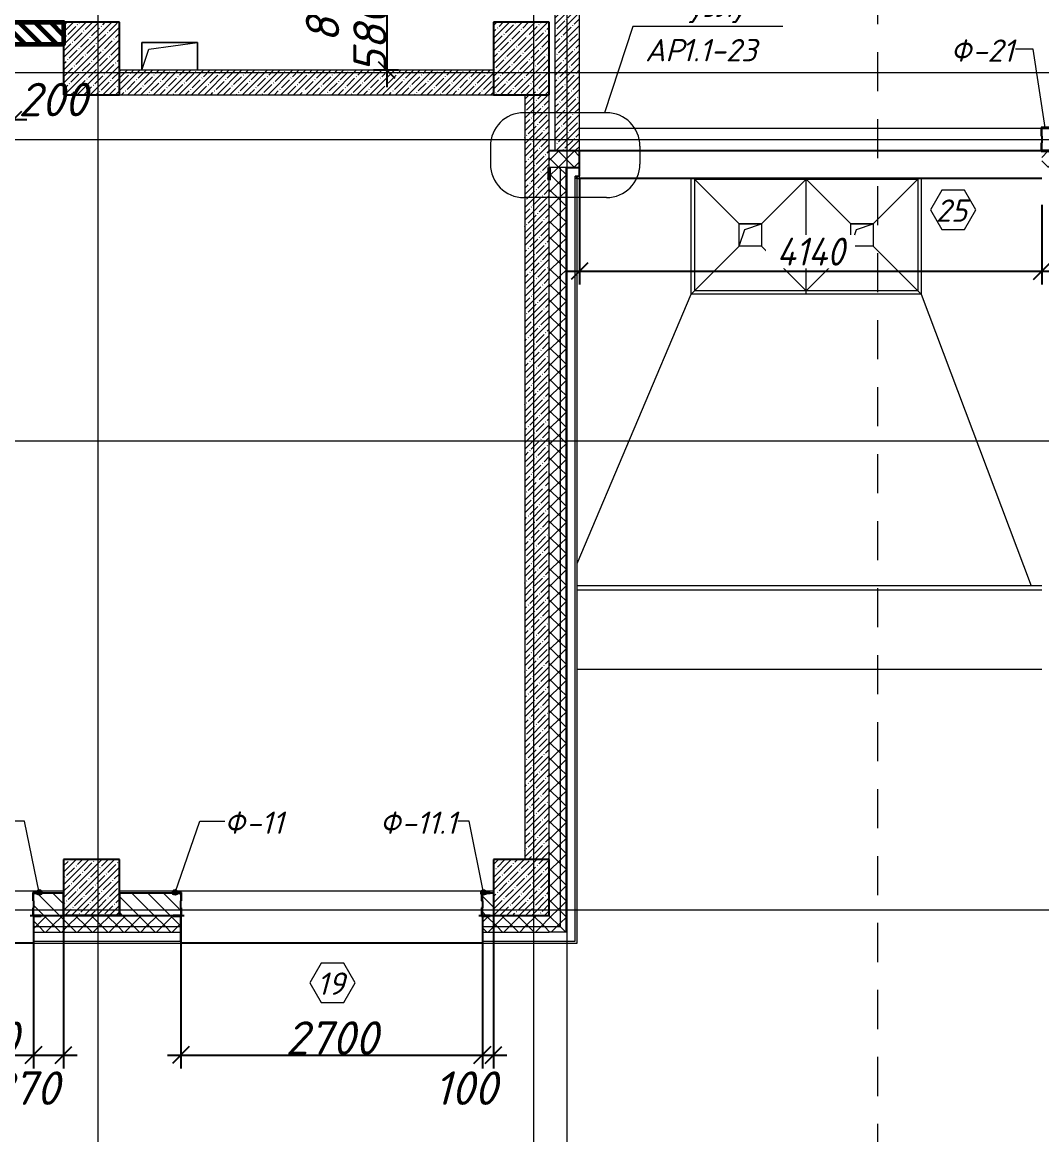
# Model space of a CAD drawing. Header units: millimetres. Extents: x 12986 to 523328, y -9759 to 30092.
# Drawn here: x 319076 to 328207, y -1181 to 8784 of the extents above; entities that cross this region are included whole.
import ezdxf

# ---------------------------------------------------------------- set-up
doc = ezdxf.new("R2010")
doc.units = ezdxf.units.MM
doc.linetypes.add('01 Штриховая _4 мм_', pattern=[600, 350, -250])
for name, color, linetype, lineweight in [('5) Блок ячеистый', 160, 'Continuous', 60), ('A-ANNO-DIMS', 7, 'Continuous', 9), ('A-DETL', 7, 'Continuous', 9), ('A-DETL-1', 7, 'Continuous', 50), ('A-DETL-2', 7, 'Continuous', 5), ('A-DOOR-IDEN', 7, 'Continuous', 9), ('A-FLOR', 7, 'Continuous', 9), ('A-GENM', 7, 'Continuous', 9), ('A-GENM-1', 7, 'Continuous', 25), ('A-GENM-IDEN', 7, 'Continuous', 9), ('A-GLAZ-IDEN', 7, 'Continuous', 9), ('A-ROOF', 7, 'Continuous', 9), ('A-WALL', 7, 'Continuous', 5), ('A-WALL-1', 7, 'Continuous', 25), ('A-WALL-FNSH-1', 7, 'Continuous', 9), ('A-WALL-FNSH-2', 7, 'Continuous', 5), ('A-WALL-PATT-1', 7, 'Continuous', 5), ('G-ANNO-SYMB-1', 7, '01 Штриховая _4 мм_', 9), ('G-ANNO-TEXT', 7, 'Continuous', 9), ('I-WALL', 7, 'Continuous', 5), ('S-COLS', 7, 'Continuous', 9), ('S-COLS-1', 7, 'Continuous', 5), ('S-COLS-2', 7, 'Continuous', 25), ('Оси-1', 7, 'Continuous', 20)]:
    doc.layers.add(name, color=color, linetype=linetype, lineweight=lineweight)
for name, color, linetype, lineweight, true_color in [('A-DETL-GENF-2', 7, 'Continuous', 5, 0xce0000), ('A-WALL-3', 7, 'Continuous', 5, 0x000000), ('A-WALL-4', 7, 'Continuous', 25, 0x000000), ('A-WALL-PATT-2', 7, 'Continuous', 5, 0xce0000)]:
    doc.layers.add(name, color=color, linetype=linetype, lineweight=lineweight, true_color=true_color)
doc.styles.add('ISOCPEUR_I_1', font='isocpeui.ttf', dxfattribs={"width": 0.9, "height": 250})
doc.styles.add('ISOCPEUR_I_2', font='isocpeui.ttf', dxfattribs={"height": 300})
doc.dimstyles.new('ISO-2_0_0_9К_СРЕДНИЙ', dxfattribs={"dimscale": 304.8, "dimtxt": 199.196235, "dimasz": 0.492126, "dimexe": 0.393701, "dimexo": 0, "dimgap": 0, "dimtad": 1, "dimdec": 0, "dimzin": 0, "dimdsep": 46, "dimtxsty": 'ISOCPEUR_I_2', "dimblk1": 'OBLIQUE', "dimblk2": 'OBLIQUE', "dimsah": 1, "dimcen": 0.09, "dimdle": 0.393701, "dimazin": 0, "dimtfac": 1, "dimtdec": 4, "dimtix": 1, "dimtmove": 2, "dimatfit": 3, "dimfxl": 1, "dimtvp": 1, "dimtolj": 1, "dimtzin": 0, "dimarcsym": 2})
doc.dimstyles.new('ISO-2_0_0_9К_СРЕДНИЙ_2', dxfattribs={"dimscale": 304.8, "dimtxt": 199.196235, "dimasz": 0.492126, "dimexe": 0.393701, "dimexo": 0, "dimgap": 0, "dimtad": 1, "dimdec": 0, "dimzin": 0, "dimdsep": 46, "dimtxsty": 'ISOCPEUR_I_2', "dimblk1": 'OBLIQUE', "dimblk2": 'OBLIQUE', "dimsah": 1, "dimcen": 0.09, "dimdle": 0.393701, "dimazin": 0, "dimtfac": 1, "dimtdec": 4, "dimtix": 1, "dimtmove": 0, "dimatfit": 3, "dimfxl": 1, "dimtvp": 1, "dimtolj": 1, "dimtzin": 0, "dimarcsym": 2})
doc.dimstyles.new('ISO-2_5_0_9К_БОЛЬШОЙ__с_подложкой_', dxfattribs={"dimscale": 304.8, "dimtxt": 248.995294, "dimasz": 0.492126, "dimexe": 0.393701, "dimexo": 0, "dimgap": 0.164042, "dimtad": 1, "dimdec": 0, "dimzin": 0, "dimdsep": 46, "dimtxsty": 'ISOCPEUR_I_1', "dimblk1": 'OBLIQUE', "dimblk2": 'OBLIQUE', "dimsah": 1, "dimcen": 0.09, "dimdle": 0.393701, "dimazin": 0, "dimtfac": 1, "dimtdec": 4, "dimtix": 1, "dimtmove": 0, "dimatfit": 3, "dimfxl": 1, "dimtvp": 1, "dimtfill": 1, "dimtolj": 1, "dimtzin": 0, "dimarcsym": 2})
pattern_1 = [(45, (239096.85, -2765.93), (-57.02463, 57.02463), []), (45, (239153.876, -2765.93), (-57.02463, 57.02463), [100.806, -20.161, 3.353, -16.808])]
pattern_2 = [(45, (239096.85, -2765.93), (-70.71068, 70.71068), []), (135, (239096.85, -2765.93), (-70.71068, -70.71068), [])]
pattern_3 = [(135, (239096.85, -2765.93), (-70.71068, -70.71068), [])]

# ---------------------------------------------------------------- blocks, each defined once
blk = doc.blocks.new('парапет9 - парапет-22867712-АР1_1_Кладочный план 2 этажа')
at = {"layer": 'A-GENM'}
for p, q in [((89110, 8001.9), (84950, 8001.9)), ((89110, 7963.9), (84950, 7963.9)), ((84950, 7255.4), (89110, 7255.4))]:
    blk.add_line(p, q, dxfattribs=at)
blk = doc.blocks.new('Колонна_Несущая_Прямоугольное сечение - 650х500-V43-АР1_1_Кладочный план 2 этажа')
at = {"layer": 'S-COLS-1'}
h = blk.add_hatch(dxfattribs=at)
h.set_pattern_fill('FP_59', color=256, style=0, pattern_type=2)
h.set_pattern_definition([(135, (11225, -80600), (-57.02463, -57.02463), []), (135, (11225, -80542.975), (-57.02463, -57.02463), [100.806, -20.161, 3.353, -16.808])])
h.paths.add_polyline_path([(325, -250), (325, 250), (-325, 250), (-325, -250)], flags=0)
at = {"layer": 'S-COLS-2'}
for p, q in [((325, 250), (-325, 250)), ((-325, 250), (-325, -250)), ((325, -250), (325, 250)), ((-325, -250), (325, -250))]:
    blk.add_line(p, q, dxfattribs=at)
blk = doc.blocks.new('Колонна_Несущая_Прямоугольное сечение - 650х500-V44-АР1_1_Кладочный план 2 этажа')
at = {"layer": 'S-COLS-1'}
h = blk.add_hatch(dxfattribs=at)
h.set_pattern_fill('FP_60', color=256, style=0, pattern_type=2)
h.set_pattern_definition([(135, (11225, -84450), (-57.02463, -57.02463), []), (135, (11225, -84392.975), (-57.02463, -57.02463), [100.806, -20.161, 3.353, -16.808])])
h.paths.add_polyline_path([(325, -250), (325, 250), (-325, 250), (-325, -250)], flags=0)
at = {"layer": 'S-COLS-2'}
for p, q in [((325, 250), (-325, 250)), ((-325, 250), (-325, -250)), ((325, -250), (325, 250)), ((-325, -250), (325, -250))]:
    blk.add_line(p, q, dxfattribs=at)
blk = doc.blocks.new('Колонна_Несущая_Прямоугольное сечение - 500х500-V45-АР1_1_Кладочный план 2 этажа')
at = {"layer": 'S-COLS-1'}
h = blk.add_hatch(dxfattribs=at)
h.set_pattern_fill('FP_61', color=256, style=0, pattern_type=2)
h.set_pattern_definition([(45, (-84450, -3800), (-57.02463, 57.02463), []), (45, (-84392.975, -3800), (-57.02463, 57.02463), [100.806, -20.161, 3.353, -16.808])])
h.paths.add_polyline_path([(-250, -250), (250, -250), (250, 250), (-250, 250)], flags=0)
at = {"layer": 'S-COLS-2'}
for p, q in [((250, 250), (-250, 250)), ((-250, 250), (-250, -250)), ((250, -250), (250, 250)), ((-250, -250), (250, -250))]:
    blk.add_line(p, q, dxfattribs=at)
blk = doc.blocks.new('AR_Отверстие прямоугольное _в плите_ - AR_Отверстие прямоугольное _в плите_-V71-АР1_1_Кладочный план 2 этажа')
at = {"layer": 'A-GENM'}
for p, q in [((250, 125), (-250, 125)), ((-250, 125), (-250, -125)), ((-187.5, 62.5), (250, 125)), ((250, -125), (250, 125)), ((-250, -125), (-187.5, 62.5))]:
    blk.add_line(p, q, dxfattribs=at)
blk = doc.blocks.new('Фахверк_СКБ_Уголок - Ф-11_200х2500 h-28441216-АР1_1_Кладочный план 2 этажа')
at = {"layer": 'A-GENM-1'}
for p, q in [((200, 156), (125, 156)), ((125, 156), (125, 81)), ((131, 81), (131, 150)), ((131, 150), (200, 150)), ((200, 150), (200, 156)), ((125, 81), (131, 81)), ((131, 19), (125, 19)), ((125, 19), (125, -56)), ((131, -50), (131, 19)), ((125, -56), (200, -56)), ((200, -50), (131, -50)), ((200, -56), (200, -50))]:
    blk.add_line(p, q, dxfattribs=at)
blk = doc.blocks.new('Фахверк_СКБ_Уголок - Ф-11_1_200х2500h_крепления в одну сторону-28441424-АР1_1_Кладочный план 2 этажа')
at = {"layer": 'A-GENM-1'}
for p, q in [((200, 156), (125, 156)), ((125, 156), (125, 81)), ((131, 81), (131, 150)), ((131, 150), (200, 150)), ((200, 150), (200, 156)), ((125, 81), (131, 81)), ((131, 19), (125, 19)), ((125, 19), (125, -56)), ((131, -50), (131, 19)), ((125, -56), (200, -56)), ((200, -50), (131, -50)), ((200, -56), (200, -50))]:
    blk.add_line(p, q, dxfattribs=at)
blk = doc.blocks.new('Фахверк_СКБ_Уголок - Ф-21_200х3430 h-30788796-АР1_1_Кладочный план 2 этажа')
at = {"layer": 'A-GENM-1'}
for p, q in [((200, 156), (125, 156)), ((125, 156), (125, 81)), ((131, 81), (131, 150)), ((131, 150), (200, 150)), ((200, 150), (200, 156)), ((125, 81), (131, 81)), ((131, 19), (125, 19)), ((125, 19), (125, -56)), ((131, -50), (131, 19)), ((125, -56), (200, -56)), ((200, -50), (131, -50)), ((200, -56), (200, -50))]:
    blk.add_line(p, q, dxfattribs=at)
blk = doc.blocks.new('AR_Отверстие прямоугольное _в плите_ - AR_Отверстие прямоугольное _в плите_-V81-АР1_1_Кладочный план 2 этажа')
at = {"layer": 'A-GENM'}
for p, q in [((100, 100), (-100, 100)), ((-50, 50), (100, 100)), ((-100, -99.9), (-50, 50))]:
    blk.add_line(p, q, dxfattribs=at)
blk = doc.blocks.new('_Oblique')
at = {"color": 0, "linetype": 'ByBlock', "lineweight": -2}
blk.add_line((-0.5, -0.5), (0.5, 0.5), dxfattribs=at)
blk = doc.blocks.new('*D2339')
at = {"layer": 'A-ANNO-DIMS', "color": 0, "lineweight": -2, "transparency": 16777216}
for p, q in [((318276.9, 784.1), (318276.9, -586.4)), ((319176.9, 784.1), (319176.9, -586.4)), ((318156.9, -466.4), (319296.9, -466.4))]:
    blk.add_line(p, q, dxfattribs=at)
at = {"layer": 'Defpoints', "color": 0, "transparency": 16777216}
for p in [(318276.9, 784.1), (319176.9, 784.1), (319176.9, -466.4)]:
    blk.add_point(p, dxfattribs=at)
at = {"layer": 'A-ANNO-DIMS', "color": 0, "lineweight": -2, "transparency": 16777216, "xscale": 150, "yscale": 150, "zscale": 150, "rotation": 180}
blk.add_blockref('_Oblique', (318276.9, -466.4), dxfattribs=at)
at = {"layer": 'A-ANNO-DIMS', "color": 0, "lineweight": -2, "transparency": 16777216, "xscale": 150, "yscale": 150, "zscale": 150}
blk.add_blockref('_Oblique', (319176.9, -466.4), dxfattribs=at)
at = {"layer": 'A-ANNO-DIMS', "color": 0, "transparency": 16777216, "insert": (318726.9, -316.4), "char_height": 300, "width": 455.087, "attachment_point": 5, "style": 'ISOCPEUR_I_2'}
blk.add_mtext('\\A1;900', dxfattribs=at)
blk = doc.blocks.new('*D2340')
at = {"layer": 'A-ANNO-DIMS', "color": 0, "lineweight": -2, "transparency": 16777216}
for p, q in [((319176.9, 784.1), (319176.9, -586.4)), ((319446.9, 784.1), (319446.9, -586.4)), ((319056.9, -466.4), (319566.9, -466.4))]:
    blk.add_line(p, q, dxfattribs=at)
at = {"layer": 'Defpoints', "color": 0, "transparency": 16777216}
for p in [(319176.9, 784.1), (319446.9, 784.1), (319446.9, -466.4)]:
    blk.add_point(p, dxfattribs=at)
at = {"layer": 'A-ANNO-DIMS', "color": 0, "lineweight": -2, "transparency": 16777216, "xscale": 150, "yscale": 150, "zscale": 150, "rotation": 180}
blk.add_blockref('_Oblique', (319176.9, -466.4), dxfattribs=at)
at = {"layer": 'A-ANNO-DIMS', "color": 0, "lineweight": -2, "transparency": 16777216, "xscale": 150, "yscale": 150, "zscale": 150}
blk.add_blockref('_Oblique', (319446.9, -466.4), dxfattribs=at)
at = {"layer": 'A-ANNO-DIMS', "color": 0, "transparency": 16777216, "insert": (318786.2, -613), "char_height": 300, "width": 455.087, "attachment_point": 1, "line_spacing_factor": 1.149209, "style": 'ISOCPEUR_I_2'}
blk.add_mtext('\\A1;270', dxfattribs=at)
blk = doc.blocks.new('*D2341')
at = {"layer": 'A-ANNO-DIMS', "color": 0, "lineweight": -2, "transparency": 16777216}
for p, q in [((320496.9, 784.1), (320496.9, -586.4)), ((323196.9, 784.1), (323196.9, -586.4)), ((320376.9, -466.4), (323316.9, -466.4))]:
    blk.add_line(p, q, dxfattribs=at)
at = {"layer": 'Defpoints', "color": 0, "transparency": 16777216}
for p in [(320496.9, 784.1), (323196.9, 784.1), (323196.9, -466.4)]:
    blk.add_point(p, dxfattribs=at)
at = {"layer": 'A-ANNO-DIMS', "color": 0, "lineweight": -2, "transparency": 16777216, "xscale": 150, "yscale": 150, "zscale": 150, "rotation": 180}
blk.add_blockref('_Oblique', (320496.9, -466.4), dxfattribs=at)
at = {"layer": 'A-ANNO-DIMS', "color": 0, "lineweight": -2, "transparency": 16777216, "xscale": 150, "yscale": 150, "zscale": 150}
blk.add_blockref('_Oblique', (323196.9, -466.4), dxfattribs=at)
at = {"layer": 'A-ANNO-DIMS', "color": 0, "transparency": 16777216, "insert": (321846.9, -314.4), "char_height": 300, "width": 606.782, "attachment_point": 5, "style": 'ISOCPEUR_I_2'}
blk.add_mtext('\\A1;2700', dxfattribs=at)
blk = doc.blocks.new('*D2342')
at = {"layer": 'A-ANNO-DIMS', "color": 0, "lineweight": -2, "transparency": 16777216}
for p, q in [((323196.9, 784.1), (323196.9, -586.4)), ((323296.9, 784.1), (323296.9, -586.4)), ((323076.9, -466.4), (323416.9, -466.4))]:
    blk.add_line(p, q, dxfattribs=at)
at = {"layer": 'Defpoints', "color": 0, "transparency": 16777216}
for p in [(323196.9, 784.1), (323296.9, 784.1), (323296.9, -466.4)]:
    blk.add_point(p, dxfattribs=at)
at = {"layer": 'A-ANNO-DIMS', "color": 0, "lineweight": -2, "transparency": 16777216, "xscale": 150, "yscale": 150, "zscale": 150, "rotation": 180}
blk.add_blockref('_Oblique', (323196.9, -466.4), dxfattribs=at)
at = {"layer": 'A-ANNO-DIMS', "color": 0, "lineweight": -2, "transparency": 16777216, "xscale": 150, "yscale": 150, "zscale": 150}
blk.add_blockref('_Oblique', (323296.9, -466.4), dxfattribs=at)
at = {"layer": 'A-ANNO-DIMS', "color": 0, "transparency": 16777216, "insert": (322766.5, -613), "char_height": 300, "width": 409.118, "attachment_point": 1, "line_spacing_factor": 1.149209, "style": 'ISOCPEUR_I_2'}
blk.add_mtext('\\A1;100', dxfattribs=at)
blk = doc.blocks.new('*D2411')
at = {"layer": 'A-ANNO-DIMS', "color": 0, "lineweight": -2, "transparency": 16777216}
for p, q in [((318796.9, 8581), (318796.9, 7794)), ((318996.9, 8581), (318996.9, 7794)), ((318676.9, 7914), (319116.9, 7914))]:
    blk.add_line(p, q, dxfattribs=at)
at = {"layer": 'Defpoints', "color": 0, "transparency": 16777216}
for p in [(318796.9, 8581), (318996.9, 8581), (318996.9, 7914)]:
    blk.add_point(p, dxfattribs=at)
at = {"layer": 'A-ANNO-DIMS', "color": 0, "lineweight": -2, "transparency": 16777216, "xscale": 150, "yscale": 150, "zscale": 150, "rotation": 180}
blk.add_blockref('_Oblique', (318796.9, 7914), dxfattribs=at)
at = {"layer": 'A-ANNO-DIMS', "color": 0, "lineweight": -2, "transparency": 16777216, "xscale": 150, "yscale": 150, "zscale": 150}
blk.add_blockref('_Oblique', (318996.9, 7914), dxfattribs=at)
at = {"layer": 'A-ANNO-DIMS', "color": 0, "transparency": 16777216, "insert": (319041.5, 8241.9), "char_height": 300, "width": 455.087, "attachment_point": 1, "line_spacing_factor": 1.149209, "style": 'ISOCPEUR_I_2'}
blk.add_mtext('\\A1;200', dxfattribs=at)
blk = doc.blocks.new('*D2514')
at = {"layer": 'A-ANNO-DIMS', "color": 0, "lineweight": -2, "transparency": 16777216}
for p, q in [((324066.9, 7385.4), (324066.9, 6434.5)), ((328206.9, 7149.5), (328206.9, 6434.5)), ((323946.9, 6554.5), (328326.9, 6554.5))]:
    blk.add_line(p, q, dxfattribs=at)
at = {"layer": 'Defpoints', "color": 0, "transparency": 16777216}
for p in [(324066.9, 7385.4), (328206.9, 7149.5), (328206.9, 6554.5)]:
    blk.add_point(p, dxfattribs=at)
at = {"layer": 'A-ANNO-DIMS', "color": 0, "lineweight": -2, "transparency": 16777216, "xscale": 150, "yscale": 150, "zscale": 150, "rotation": 180}
blk.add_blockref('_Oblique', (324066.9, 6554.5), dxfattribs=at)
at = {"layer": 'A-ANNO-DIMS', "color": 0, "lineweight": -2, "transparency": 16777216, "xscale": 150, "yscale": 150, "zscale": 150}
blk.add_blockref('_Oblique', (328206.9, 6554.5), dxfattribs=at)
at = {"layer": 'A-ANNO-DIMS', "color": 0, "transparency": 16777216, "insert": (326136.9, 6729.5), "char_height": 250, "width": 746.986, "attachment_point": 5, "style": 'ISOCPEUR_I_1', "bg_fill": 3, "box_fill_scale": 1.1, "bg_fill_color": 256, "bg_fill_true_color": 13158600, "bg_fill_transparency": 0}
blk.add_mtext('\\A1;4140', dxfattribs=at)
blk = doc.blocks.new('AAR_СКБ_Марка_Окна_Перемычка и проем - Марка проема-25443838-АР1_1_Кладочный план 2 этажа')
at = {"layer": 'A-GLAZ-IDEN'}
for p, q in [((-0.968, -0.984), (-1.986, -2.747)), ((1.067, -0.984), (-0.968, -0.984)), ((2.085, -2.747), (1.067, -0.984)), ((-1.986, -2.747), (-0.968, -4.509)), ((1.067, -4.509), (2.085, -2.747)), ((-0.968, -4.509), (1.067, -4.509))]:
    blk.add_line(p, q, dxfattribs=at)
blk = doc.blocks.new('AAR_СКБ_Марка_Двери_Перемычка и проем - Марка проема-25625168-АР1_1_Кладочный план 2 этажа')
at = {"layer": 'A-DOOR-IDEN'}
for p, q in [((-0.968, -0.984), (-1.986, -2.747)), ((1.067, -0.984), (-0.968, -0.984)), ((2.085, -2.747), (1.067, -0.984)), ((-1.986, -2.747), (-0.968, -4.509)), ((1.067, -4.509), (2.085, -2.747)), ((-0.968, -4.509), (1.067, -4.509))]:
    blk.add_line(p, q, dxfattribs=at)
blk = doc.blocks.new('*D2578')
at = {"layer": 'A-ANNO-DIMS', "color": 0, "lineweight": -2, "transparency": 16777216}
for p, q in [((322340.9, 9134.1), (322340.9, 8814.1)), ((322447, 9014.1), (322220.9, 9014.1)), ((322447, 8934.1), (322220.9, 8934.1))]:
    blk.add_line(p, q, dxfattribs=at)
at = {"layer": 'Defpoints', "color": 0, "transparency": 16777216}
for p in [(322447, 9014.1), (322340.9, 8934.1), (322447, 8934.1)]:
    blk.add_point(p, dxfattribs=at)
at = {"layer": 'A-ANNO-DIMS', "color": 0, "lineweight": -2, "transparency": 16777216, "xscale": 150, "yscale": 150, "zscale": 150}
for p, rotation in [((322340.9, 9014.1), 90), ((322340.9, 8934.1), 270)]:
    blk.add_blockref('_Oblique', p, dxfattribs=dict(at, rotation=rotation))
at = {"layer": 'A-ANNO-DIMS', "color": 0, "transparency": 16777216, "insert": (321615.9, 8602.6), "char_height": 300, "width": 303.391, "attachment_point": 1, "rotation": 90, "line_spacing_factor": 1.149209, "style": 'ISOCPEUR_I_2'}
blk.add_mtext('\\A1;80', dxfattribs=at)
blk = doc.blocks.new('*D2579')
at = {"layer": 'A-ANNO-DIMS', "color": 0, "lineweight": -2, "transparency": 16777216}
for p, q in [((322340.9, 8934.1), (322340.9, 9084.1)), ((322447, 8934.1), (322220.9, 8934.1)), ((322340.9, 8934.1), (322340.9, 8354.1)), ((322447, 8354.1), (322220.9, 8354.1)), ((322340.9, 8354.1), (322340.9, 8204.1))]:
    blk.add_line(p, q, dxfattribs=at)
at = {"layer": 'Defpoints', "color": 0, "transparency": 16777216}
for p in [(322447, 8934.1), (322340.9, 8354.1), (322447, 8354.1)]:
    blk.add_point(p, dxfattribs=at)
at = {"layer": 'A-ANNO-DIMS', "color": 0, "lineweight": -2, "transparency": 16777216, "xscale": 150, "yscale": 150, "zscale": 150}
for p, rotation in [((322340.9, 8934.1), 270), ((322340.9, 8354.1), 90)]:
    blk.add_blockref('_Oblique', p, dxfattribs=dict(at, rotation=rotation))
at = {"layer": 'A-ANNO-DIMS', "color": 0, "transparency": 16777216, "insert": (322190.9, 8644.1), "char_height": 300, "width": 455.087, "attachment_point": 5, "rotation": 90, "style": 'ISOCPEUR_I_2'}
blk.add_mtext('\\A1;580', dxfattribs=at)

msp = doc.modelspace()

# ---------------------------------------------------------------- hatches: boundary and pattern name
at = {"layer": '5) Блок ячеистый'}
h = msp.add_hatch(dxfattribs=at)
h.set_pattern_fill('FP_22', color=256, style=0, pattern_type=2)
h.set_pattern_definition(pattern_3)
h.paths.add_polyline_path([(319446.85081, 8584.06739), (319446.85081, 8784.0673), (315076.85078, 8784.0673), (315076.85078, 8584.06739), (317142.78831, 8584.06739)], flags=0)
at = {"layer": 'A-DETL-GENF-2'}
h = msp.add_hatch(dxfattribs=at)
h.set_pattern_fill('FP_11', color=256, style=0, pattern_type=2)
h.set_pattern_definition(pattern_2)
h.paths.add_polyline_path([(323946.85079, 7369.81525), (323946.85079, 7484.06731), (323796.85081, 7484.06731), (323796.85081, 7369.81525)], flags=0)
at = {"layer": 'A-GENM-IDEN'}
h = msp.add_hatch(color=256, dxfattribs=at)
edge = h.paths.add_edge_path(flags=0)
edge.add_arc((319229.18415, 990.06727), 25, 0, 360)
h = msp.add_hatch(color=256, dxfattribs=at)
edge = h.paths.add_edge_path(flags=0)
edge.add_arc((320444.51747, 990.06727), 25, 0, 360)
h = msp.add_hatch(color=256, dxfattribs=at)
edge = h.paths.add_edge_path(flags=0)
edge.add_arc((323207.51747, 990.06727), 25, 0, 360)
at = {"layer": 'A-WALL-PATT-1'}
h = msp.add_hatch(dxfattribs=at)
h.set_pattern_fill('FP_7', color=256, style=0, pattern_type=2)
h.set_pattern_definition(pattern_1)
h.paths.add_polyline_path([(324066.85079, 7634.06731), (324066.85079, 13514.06731), (323846.85079, 13514.06731), (323846.85079, 7634.06731)], flags=0)
h = msp.add_hatch(dxfattribs=at)
h.set_pattern_fill('FP_7', color=256, style=0, pattern_type=2)
h.set_pattern_definition(pattern_1)
h.paths.add_polyline_path([(323296.85081, 8134.06731), (323296.85081, 8354.06731), (319946.85081, 8354.06731), (319946.85084, 8134.06731), (323271.85081, 8134.06731)], flags=0)
h = msp.add_hatch(dxfattribs=at)
h.set_pattern_fill('FP_7', color=256, style=0, pattern_type=2)
h.set_pattern_definition(pattern_1)
h.paths.add_polyline_path([(323796.85076, 1284.06727), (323796.85081, 8134.0673), (323576.85081, 8134.0673), (323576.85081, 1284.06727)], flags=0)
h = msp.add_hatch(dxfattribs=at)
h.set_pattern_fill('FP_11', color=256, style=0, pattern_type=2)
h.set_pattern_definition(pattern_2)
h.paths.add_polyline_path([(328206.85081, 7484.06731), (328306.85081, 7484.06731), (328306.85081, 7634.06731), (328275.85081, 7634.06731), (328275.85081, 7628.06731), (328206.85081, 7628.06731)], flags=0)
h.paths.add_polyline_path([(323946.85079, 7484.06731), (324066.85081, 7484.06731), (324066.85081, 7634.06731), (323796.85081, 7634.06731), (323796.85081, 7484.06731)], flags=0)
h = msp.add_hatch(dxfattribs=at)
h.set_pattern_fill('FP_23', color=256, style=0, pattern_type=2)
h.set_pattern_definition([(135, (239096.85, -2765.933), (-35.35534, -35.35534), [])])
h.paths.add_polyline_path([(324046.85081, 7384.06731), (324066.85081, 7384.06731), (324066.85081, 7404.06731), (324026.85081, 7404.06731), (324026.85081, 7384.06731)], flags=0)
h = msp.add_hatch(dxfattribs=at)
h.set_pattern_fill('FP_11', color=256, style=0, pattern_type=2)
h.set_pattern_definition(pattern_2)
h.paths.add_polyline_path([(323896.85081, 684.06727), (323896.63487, 7369.81525), (323796.85081, 7369.81525), (323796.85081, 684.06727)], flags=0)
h = msp.add_hatch(dxfattribs=at)
h.set_pattern_fill('FP_11', color=256, style=0, pattern_type=2)
h.set_pattern_definition(pattern_2)
h.paths.add_polyline_path([(323896.85081, 634.06727), (323946.85081, 634.06727), (323946.74445, 7369.81525), (323896.85081, 7369.81525), (323896.85081, 684.06727)], flags=0)
h = msp.add_hatch(dxfattribs=at)
h.set_pattern_fill('FP_11', color=256, style=0, pattern_type=2)
h.set_pattern_definition(pattern_2)
h.paths.add_polyline_path([(316176.85081, 684.06727), (316176.32907, 778.06727), (316107.85081, 778.06727), (316107.85081, 784.06727), (315026.85081, 784.06727), (315026.85081, 684.06727), (315610.52269, 684.06727)], flags=0)
h.paths.add_polyline_path([(323796.85076, 684.06727), (323796.85076, 784.06719), (323265.8508, 784.06727), (323265.8508, 778.06727), (323196.8508, 778.06727), (323196.8508, 684.06727), (323296.85076, 684.06727)], flags=0)
h.paths.add_polyline_path([(318276.85081, 684.06727), (318276.32907, 778.06727), (318207.85081, 778.06727), (318207.85081, 784.06727), (317145.85081, 784.06727), (317145.85081, 778.06727), (317076.85081, 778.06727), (317076.85081, 684.06727), (318207.85081, 684.06727)], flags=0)
h.paths.add_polyline_path([(319245.85081, 684.06727), (320496.8508, 684.06727), (320496.32906, 778.06727), (320427.8508, 778.06727), (320427.8508, 784.06727), (319245.85081, 784.06727), (319245.85081, 778.06727), (319176.85081, 778.06727), (319176.85081, 684.06727)], flags=0)
h = msp.add_hatch(dxfattribs=at)
h.set_pattern_fill('FP_11', color=256, style=0, pattern_type=2)
h.set_pattern_definition(pattern_2)
h.paths.add_polyline_path([(323271.85081, 634.06727), (323896.85081, 634.06727), (323896.85081, 684.06727), (323196.8508, 684.06727), (323196.8508, 634.06727)], flags=0)
h.paths.add_polyline_path([(318276.85081, 634.06727), (318276.85081, 684.06727), (317076.85081, 684.06727), (317076.85081, 634.06727), (317142.78831, 634.06727)], flags=0)
h.paths.add_polyline_path([(316176.85081, 634.06727), (316176.85081, 684.06727), (315026.85081, 684.06727), (315026.85081, 634.06727), (315610.52269, 634.06727)], flags=0)
h.paths.add_polyline_path([(319176.85081, 634.06727), (320496.8508, 634.06727), (320496.8508, 684.06727), (319176.85081, 684.06727)], flags=0)
at = {"layer": 'A-WALL-PATT-2'}
h = msp.add_hatch(dxfattribs=at)
h.set_pattern_fill('FP_22', color=256, style=0, pattern_type=2)
h.set_pattern_definition(pattern_3)
h.paths.add_polyline_path([(317145.85081, 784.06727), (318276.85081, 784.06727), (318276.85081, 984.06727), (317076.85081, 984.06727), (317076.85081, 784.06727), (317142.78831, 784.06727)], flags=0)
h.paths.add_polyline_path([(319446.85081, 784.06727), (319446.85081, 984.06727), (319176.85081, 984.06727), (319176.85081, 784.06727), (319245.85081, 784.06727)], flags=0)
h.paths.add_polyline_path([(315610.52269, 784.06727), (316176.85081, 784.06727), (316176.85081, 984.06727), (315076.85084, 984.06727), (315076.85084, 784.06727)], flags=0)
h = msp.add_hatch(dxfattribs=at)
h.set_pattern_fill('FP_22', color=256, style=0, pattern_type=2)
h.set_pattern_definition(pattern_3)
h.paths.add_polyline_path([(323271.85081, 784.06727), (323296.85076, 784.06737), (323296.85076, 984.06727), (323196.8508, 984.06727), (323196.8508, 784.06727), (323265.8508, 784.06727)], flags=0)
h.paths.add_polyline_path([(320427.8508, 784.06727), (320496.8508, 784.06727), (320496.8508, 984.06727), (319946.85081, 984.06727), (319946.85081, 784.06727), (320207.31956, 784.06727)], flags=0)
at = {"layer": 'S-COLS-1'}
h = msp.add_hatch(dxfattribs=at)
h.set_pattern_fill('FP_7', color=256, style=0, pattern_type=2)
h.set_pattern_definition(pattern_1)
h.paths.add_polyline_path([(319446.85081, 784.06727), (319946.85081, 784.06727), (319946.85081, 1284.06727), (319446.85081, 1284.06727)], flags=0)

# ---------------------------------------------------------------- linework, layer by layer
at = {"layer": '5) Блок ячеистый'}
msp.add_lwpolyline([(315076.85078, 8784.06739), (319446.85084, 8784.06739), (319446.85084, 8584.06739), (315076.85078, 8584.06739)], close=True, dxfattribs=at)
at = {"layer": 'A-DETL'}
for p, q in [((323946.85079, 7484.06731), (323796.85081, 7484.06731)), ((323946.85079, 7369.81525), (323946.85079, 7484.06731)), ((323946.85081, 634.06727), (323946.85081, 7369.81525)), ((319176.85081, 634.06727), (320496.8508, 634.06727)), ((323196.8508, 634.06727), (323796.85081, 634.06727))]:
    msp.add_line(p, q, dxfattribs=at)
at = {"layer": 'A-DETL-1'}
msp.add_line((323796.85081, 7484.06731), (323796.85081, 7369.81525), dxfattribs=at)
at = {"layer": 'A-DETL-2'}
for p, q in [((324545.79602, 8744.83534), (324291.69669, 7974.0673)), ((325888.43338, 8744.83534), (324545.79602, 8744.83534)), ((324308.43338, 7974.0673), (323568.9791, 7974.0673)), ((323268.9791, 7674.0673), (323268.9791, 7514.0673)), ((324608.43338, 7674.0673), (324608.43338, 7514.0673)), ((323896.85081, 7329.06731), (323896.85081, 7484.06731)), ((324308.43338, 7214.0673), (323570.56145, 7214.0673))]:
    msp.add_line(p, q, dxfattribs=at)
for centre, start, end in [((323568.9791, 7674.0673), 90, 180), ((324308.43338, 7674.0673), 0, 90), ((323568.9791, 7514.0673), 180, 270), ((324308.43338, 7514.0673), 270, 0)]:
    msp.add_arc(centre, 300, start, end, dxfattribs=at)
at = {"layer": 'A-FLOR'}
for p, q in [((320146.85084, 8604.06731), (320646.85084, 8604.06731)), ((320146.85084, 8354.06731), (320146.85084, 8604.06731)), ((320646.85084, 8604.06731), (320646.85084, 8354.06731)), ((326496.85081, 6979.06731), (326696.85081, 6979.06731))]:
    msp.add_line(p, q, dxfattribs=at)
at = {"layer": 'A-GENM-IDEN'}
for p, q in [((328131.13545, 8542.41155), (327971.23593, 8542.41155)), ((328238.35081, 7840.06731), (328131.13545, 8542.41155)), ((319097.34709, 1626.9404), (318993.0823, 1626.9404)), ((319229.18415, 990.06727), (319097.34709, 1626.9404)), ((320444.51747, 990.06727), (320667.02878, 1626.9404)), ((320667.02878, 1626.9404), (320889.5401, 1626.9404)), ((323079.70824, 1626.9404), (322978.79701, 1626.9404)), ((323207.51747, 990.06727), (323079.70824, 1626.9404))]:
    msp.add_line(p, q, dxfattribs=at)
for centre in [(319229.18415, 990.06727), (320444.51747, 990.06727), (323207.51747, 990.06727)]:
    msp.add_circle(centre, 25, dxfattribs=at)
at = {"layer": 'A-ROOF'}
for p, q in [((325066.85081, 6349.14431), (325066.85081, 7384.06731)), ((325496.85081, 6979.14431), (325091.92781, 7384.06731)), ((325096.85081, 7379.14431), (325096.85081, 6379.14431)), ((325096.85081, 7379.14431), (327096.85081, 7379.14431)), ((325696.85081, 6979.14431), (326096.85081, 7379.14431)), ((326096.85081, 6349.14431), (326096.85081, 7384.06731)), ((326096.85081, 7379.14431), (326496.85081, 6979.14431)), ((326696.85081, 6979.14431), (327101.77381, 7384.06731)), ((327096.85081, 7379.14431), (327096.85081, 6379.14431)), ((327126.85081, 7384.06731), (327126.85081, 6349.14431)), ((325496.85081, 6779.14431), (325496.85081, 6979.14431)), ((325496.85081, 6979.06731), (325696.85081, 6979.06731)), ((325696.85081, 6979.14431), (325696.85081, 6779.14431)), ((326496.85081, 6979.14431), (326696.85081, 6979.14431)), ((326496.85081, 6779.14431), (326496.85081, 6979.14431)), ((326696.85081, 6979.14431), (326696.85081, 6779.14431)), ((325066.85081, 6349.14431), (325496.85081, 6779.14431)), ((325696.85081, 6779.14431), (325496.85081, 6779.14431)), ((326096.85081, 6379.14431), (325696.85081, 6779.14431)), ((326496.85081, 6779.14431), (326096.85081, 6379.14431)), ((326696.85081, 6779.14431), (326496.85081, 6779.14431)), ((327126.85081, 6349.14431), (326696.85081, 6779.14431)), ((327096.85081, 6379.14431), (325096.85081, 6379.14431)), ((324046.85081, 3937.14679), (325066.85081, 6349.14431)), ((327126.85081, 6349.14431), (325066.85081, 6349.14431)), ((327126.85081, 6349.14431), (328111.90856, 3735.93473))]:
    msp.add_line(p, q, dxfattribs=at)
at = {"layer": 'A-WALL'}
for p, q in [((324066.85081, 7834.06731), (328200.85081, 7834.06731)), ((324026.85081, 554.06727), (324026.85081, 7404.06731)), ((324046.85081, 7384.06731), (324026.85081, 7384.06731)), ((323896.85081, 684.06727), (323896.85081, 7369.81525)), ((319176.85081, 684.06727), (320496.8508, 684.06727)), ((323196.8508, 684.06727), (323896.85081, 684.06727)), ((323946.85081, 634.06727), (323796.85081, 634.06727)), ((319176.85081, 554.06727), (320496.8508, 554.06727)), ((323196.8508, 554.06727), (324026.85081, 554.06727))]:
    msp.add_line(p, q, dxfattribs=at)
at = {"layer": 'A-WALL-1'}
for p, q in [((328206.85081, 7765.06731), (328206.85081, 7703.06731)), ((319176.85081, 915.06727), (319176.85081, 853.06727)), ((319446.85081, 984.06727), (319245.85081, 984.06727)), ((319446.85081, 784.06727), (319446.85081, 984.06727)), ((320427.8508, 984.06727), (319946.85081, 984.06727)), ((319946.85081, 984.06727), (319946.85081, 784.06727)), ((320496.8508, 853.06727), (320496.8508, 915.06727)), ((323196.8508, 915.06727), (323196.8508, 853.06727)), ((323296.85076, 984.06727), (323265.8508, 984.06727)), ((319245.85081, 784.06727), (319446.85081, 784.06727)), ((319946.85081, 784.06727), (320427.8508, 784.06727)), ((323265.8508, 784.06727), (323296.85076, 784.06727))]:
    msp.add_line(p, q, dxfattribs=at)
at = {"layer": 'A-WALL-3'}
for p, q in [((323846.85079, 13314.06731), (323846.85079, 7634.06731)), ((324066.85079, 7634.06731), (324066.85079, 10634.06731)), ((323296.85081, 8354.06731), (319946.85084, 8354.06731)), ((319946.85084, 8134.06731), (323296.85081, 8134.06731)), ((323576.85081, 8134.0673), (323576.85081, 1284.06727)), ((323796.85081, 7484.06731), (323796.85081, 8134.0673)), ((323846.85079, 7634.06731), (324066.85079, 7634.06731)), ((323796.85081, 1284.06727), (323796.85081, 7369.81525))]:
    msp.add_line(p, q, dxfattribs=at)
at = {"layer": 'A-WALL-4'}
for p, q in [((323796.85081, 7634.06731), (328200.85081, 7634.06731)), ((324066.85081, 7404.06731), (324066.85081, 7634.06731)), ((323946.85079, 7484.06731), (324066.85081, 7484.06731)), ((324026.85081, 7404.06731), (324066.85081, 7404.06731)), ((328206.85081, 7384.06731), (324066.85081, 7384.06731)), ((323796.85081, 1284.06727), (323796.85081, 1284.06719)), ((319146.85081, 784.06727), (319170.85081, 784.06727)), ((319176.85081, 778.06727), (319176.85081, 554.06727)), ((319946.85081, 784.06727), (319446.85081, 784.06727)), ((320496.8508, 554.06727), (320496.8508, 778.06727)), ((320502.8508, 784.06727), (320526.8508, 784.06727)), ((323166.8508, 784.06727), (323190.8508, 784.06727)), ((323196.8508, 778.06727), (323196.8508, 554.06727)), ((319176.85081, 534.06727), (318276.85081, 534.06727)), ((323196.8508, 534.06727), (320496.8508, 534.06727))]:
    msp.add_line(p, q, dxfattribs=at)
at = {"layer": 'A-WALL-FNSH-1'}
for p, q in [((324046.85081, 534.06727), (324046.85081, 7384.06731)), ((324046.85081, 7384.06731), (324066.85081, 7384.06731)), ((324066.85081, 7384.06731), (324066.85081, 7404.06731)), ((319176.85081, 554.06727), (319176.85081, 534.06727)), ((319176.85081, 534.06727), (320496.8508, 534.06727)), ((320496.8508, 534.06727), (320496.8508, 554.06727)), ((323196.8508, 554.06727), (323196.8508, 534.06727)), ((323196.8508, 534.06727), (324046.85081, 534.06727))]:
    msp.add_line(p, q, dxfattribs=at)
at = {"layer": 'A-WALL-FNSH-2'}
msp.add_line((315076.85078, 8584.06739), (319446.85081, 8584.06739), dxfattribs=at)
at = {"layer": 'G-ANNO-SYMB-1'}
msp.add_line((326739.49554, -7433.80816), (326739.49554, 25621.66689), dxfattribs=at)
at = {"layer": 'I-WALL'}
for p, q in [((315076.85084, 1004.06727), (319446.85081, 1004.06727)), ((319946.85081, 1004.06727), (323296.85076, 1004.06727))]:
    msp.add_line(p, q, dxfattribs=at)
at = {"layer": 'S-COLS-2'}
for p, q in [((319946.85081, 1284.06727), (319446.85081, 1284.06727)), ((319446.85081, 1284.06727), (319446.85081, 784.06727)), ((319946.85081, 784.06727), (319946.85081, 1284.06727)), ((319446.85081, 784.06727), (319946.85081, 784.06727))]:
    msp.add_line(p, q, dxfattribs=at)
at = {"layer": 'Оси-1'}
for p, q in [((319756.85078, -6915.9327), (319756.85078, 25849.21334)), ((323656.85078, -6915.9327), (323656.85078, 25871.01046)), ((323956.85078, -5645.9327), (323956.85078, 25871.01046)), ((234936.85079, 8334.0673), (365048.47884, 8334.0673)), ((234936.85079, 7734.0673), (365048.47884, 7734.0673)), ((234936.85079, 5034.0673), (365048.47884, 5034.0673)), ((234936.85079, 834.0673), (365048.47884, 834.0673))]:
    msp.add_line(p, q, dxfattribs=at)

# ---------------------------------------------------------------- block references
at = {"layer": 'A-GENM'}
for name, p in [('AR_Отверстие прямоугольное _в плите_ - AR_Отверстие прямоугольное _в плите_-V71-АР1_1_Кладочный план 2 этажа', (320396.85084, 8479.06731)), ('AR_Отверстие прямоугольное _в плите_ - AR_Отверстие прямоугольное _в плите_-V81-АР1_1_Кладочный план 2 этажа', (325596.85081, 6879.06731)), ('AR_Отверстие прямоугольное _в плите_ - AR_Отверстие прямоугольное _в плите_-V81-АР1_1_Кладочный план 2 этажа', (326596.85081, 6879.06731)), ('парапет9 - парапет-22867712-АР1_1_Кладочный план 2 этажа', (239096.85081, -4265.9327))]:
    msp.add_blockref(name, p, dxfattribs=at)
at = {"layer": 'A-GENM-1'}
for name, p in [('Фахверк_СКБ_Уголок - Ф-21_200х3430 h-30788796-АР1_1_Кладочный план 2 этажа', (328075.85081, 7684.06731)), ('Фахверк_СКБ_Уголок - Ф-11_200х2500 h-28441216-АР1_1_Кладочный план 2 этажа', (319045.85081, 834.06727)), ('Фахверк_СКБ_Уголок - Ф-11_1_200х2500h_крепления в одну сторону-28441424-АР1_1_Кладочный план 2 этажа', (323065.8508, 834.06727))]:
    msp.add_blockref(name, p, dxfattribs=at)
at = {"layer": 'A-GENM-1', "rotation": 180}
msp.add_blockref('Фахверк_СКБ_Уголок - Ф-11_200х2500 h-28441216-АР1_1_Кладочный план 2 этажа', (320627.8508, 934.06727), dxfattribs=at)
at = {"layer": 'A-GLAZ-IDEN', "xscale": 99.99999999999993, "yscale": 99.99999999999993, "zscale": 99.99999999999993}
msp.add_blockref('AAR_СКБ_Марка_Окна_Перемычка и проем - Марка проема-25443838-АР1_1_Кладочный план 2 этажа', (321850.68818, 455.738), dxfattribs=at)
at = {"layer": 'S-COLS', "rotation": 270.0000000000007}
for name, p in [('Колонна_Несущая_Прямоугольное сечение - 650х500-V43-АР1_1_Кладочный план 2 этажа', (319696.85084, 8459.0673)), ('Колонна_Несущая_Прямоугольное сечение - 650х500-V44-АР1_1_Кладочный план 2 этажа', (323546.85081, 8459.0673))]:
    msp.add_blockref(name, p, dxfattribs=at)
at = {"layer": 'S-COLS'}
msp.add_blockref('Колонна_Несущая_Прямоугольное сечение - 500х500-V45-АР1_1_Кладочный план 2 этажа', (323546.85076, 1034.06719), dxfattribs=at)

# ---------------------------------------------------------------- texts
at = {"layer": 'A-GENM-IDEN', "char_height": 200, "attachment_point": 1, "style": 'ISOCPEUR_I_2'}
for s, insert, width in [('\\fISOCPEUR|b0|i1|c204|p34|;\\W.9;Ф', (327393.92948, 8630.02613), 230.886), ('-21', (327584.42948, 8630.02613), 432.91125), ('\\fISOCPEUR|b0|i1|c204|p34|;\\W.9;Ф', (320889.5401, 1714.55499), 230.886), ('-11', (321080.0401, 1714.55499), 389.620125), ('\\fISOCPEUR|b0|i1|c204|p34|;\\W.9;Ф', (322281.76692, 1714.55499), 230.886), ('-11.1', (322472.26692, 1714.55499), 577.215)]:
    msp.add_mtext(s, dxfattribs=dict(at, insert=insert, width=width))
at = {"layer": 'A-GLAZ-IDEN', "insert": (321716.78965, 273.09663), "char_height": 200, "width": 274.177125, "attachment_point": 1, "style": 'ISOCPEUR_I_2'}
msp.add_mtext('19', dxfattribs=at)
at = {"layer": 'G-ANNO-TEXT', "char_height": 200, "attachment_point": 1, "style": 'ISOCPEUR_I_2'}
for s, insert, width in [('узлу', (325053.46004, 9030.79276), 627.7213125), ('АР', (324654.60067, 8633.91776), 396.8353125), ('1.1-23', (324982.02254, 8633.91776), 779.24025)]:
    msp.add_mtext(s, dxfattribs=dict(at, insert=insert, width=width))

# ---------------------------------------------------------------- dimensions: what is measured, and where the dimension line sits
at = {"layer": 'A-ANNO-DIMS'}
dim = msp.add_linear_dim(base=(322340.94955, 8934.06739), p1=(322447.01556, 9014.06739), p2=(322447.01556, 8934.06739), angle=90, dimstyle='ISO-2_0_0_9К_СРЕДНИЙ', override={"dimpost": '<>', "dimfxl": 80}, dxfattribs=at)
dim.commit()
dim.dimension.update_dxf_attribs({"geometry": '*D2578', "text_midpoint": (321815.94658, 8754.29011), "dimtype": 160, "text_rotation": 90})
dim = msp.add_linear_dim(base=(322340.94955, 8354.06731), p1=(322447.01556, 8934.06739), p2=(322447.01556, 8354.06731), angle=90, dimstyle='ISO-2_0_0_9К_СРЕДНИЙ_2', override={"dimpost": '<>', "dimfxl": 580.000082}, dxfattribs=at)
dim.commit()
dim.dimension.update_dxf_attribs({"geometry": '*D2579', "text_midpoint": (322190.94955, 8644.06735)})
for base, p1, p2, override, picture, middle in [((318996.85081, 7913.96954), (318796.85081, 8581.01939), (318996.85081, 8581.01939), {"dimpost": '<>', "dimfxl": 200}, '*D2411', (319269.08358, 8041.92736)), ((319446.85081, -466.37515), (319176.85081, 784.06727), (319446.85081, 784.06727), {"dimpost": '<>', "dimfxl": 269.999999}, '*D2340', (319013.79177, -813.01735)), ((323296.85076, -466.37515), (323196.8508, 784.06727), (323296.85076, 784.06727), {"dimpost": '<>', "dimfxl": 99.999961}, '*D2342', (322971.04523, -813.01735))]:
    dim = msp.add_linear_dim(base=base, p1=p1, p2=p2, dimstyle='ISO-2_0_0_9К_СРЕДНИЙ', override=override, dxfattribs=at)
    dim.commit()
    dim.dimension.update_dxf_attribs({"geometry": picture, "text_midpoint": middle, "dimtype": 160})
for base, p1, p2, override, picture, middle in [((319176.85081, -466.37515), (318276.85081, 784.06727), (319176.85081, 784.06727), {"dimpost": '<>', "dimfxl": 900}, '*D2339', (318726.85081, -316.37515)), ((323196.8508, -466.37515), (320496.8508, 784.06727), (323196.8508, 784.06727), {"dimpost": '<>', "dimfxl": 2700}, '*D2341', (321846.8508, -314.44333))]:
    dim = msp.add_linear_dim(base=base, p1=p1, p2=p2, dimstyle='ISO-2_0_0_9К_СРЕДНИЙ_2', override=override, dxfattribs=at)
    dim.commit()
    dim.dimension.update_dxf_attribs({"geometry": picture, "text_midpoint": middle})

# ---------------------------------------------------------------- next in the draw order: dimensions: what is measured, and where the dimension line sits
dim = msp.add_linear_dim(base=(328206.85081, 6554.4887), p1=(324066.85081, 7385.40059), p2=(328206.85081, 7149.46952), dimstyle='ISO-2_5_0_9К_БОЛЬШОЙ__с_подложкой_', override={"dimpost": '<>', "dimfxl": 4146.717192}, dxfattribs=at)
dim.commit()
dim.dimension.update_dxf_attribs({"geometry": '*D2514', "text_midpoint": (326136.85081, 6729.4887)})

# ---------------------------------------------------------------- next in the draw order: block references
at = {"layer": 'A-DOOR-IDEN', "xscale": 99.99999999999993, "yscale": 99.99999999999993, "zscale": 99.99999999999993}
msp.add_blockref('AAR_СКБ_Марка_Двери_Перемычка и проем - Марка проема-25625168-АР1_1_Кладочный план 2 этажа', (327409.30513, 7379.82789), dxfattribs=at)

# ---------------------------------------------------------------- next in the draw order: texts
at = {"layer": 'A-DOOR-IDEN', "insert": (327257.40661, 7197.18652), "char_height": 200, "width": 317.46825, "attachment_point": 1, "style": 'ISOCPEUR_I_2'}
msp.add_mtext('25', dxfattribs=at)

doc.saveas('drawing.dxf')
